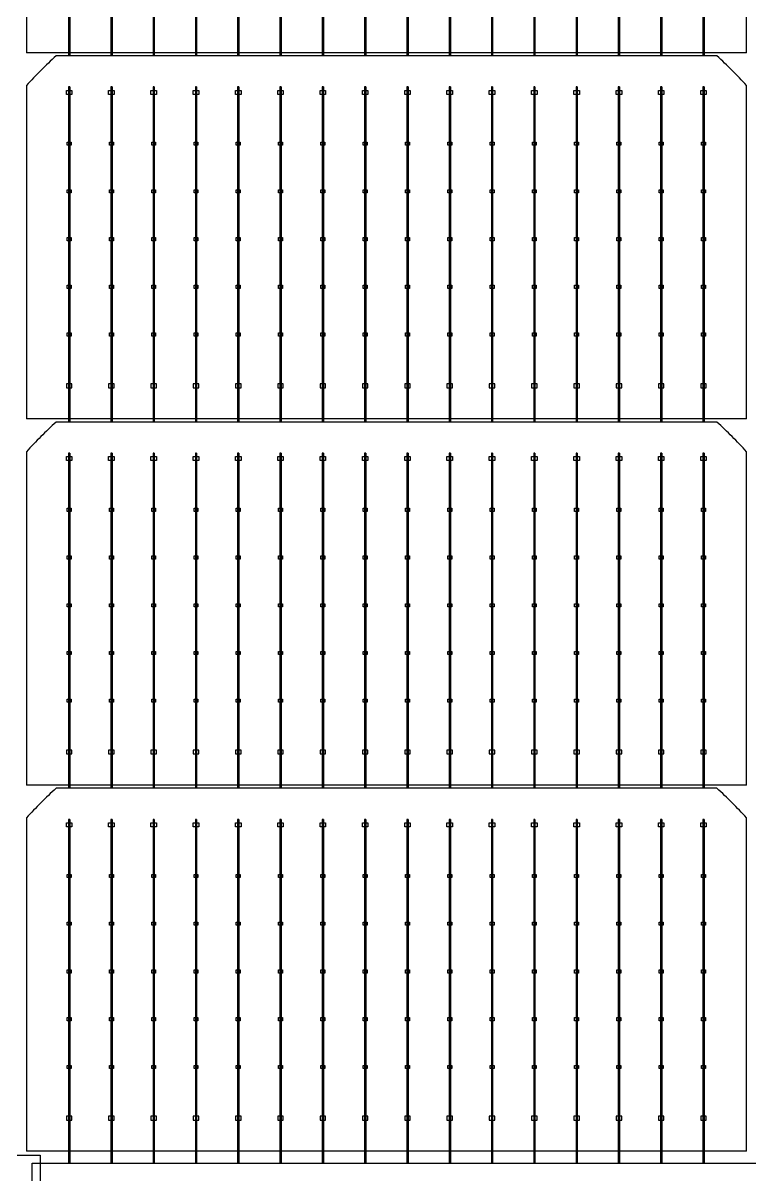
# Model space of a CAD drawing. Header units: millimetres. Extents: x 10297564 to 11610295, y -9287743 to -8409454.
# Drawn here: x 10393034 to 10395599, y -9090420 to -9086354 of the extents above; entities that cross this region are included whole.
import ezdxf

# ---------------------------------------------------------------- set-up
doc = ezdxf.new("R2010")
doc.units = ezdxf.units.MM
doc.header["$LTSCALE"] = 100

msp = doc.modelspace()

# ---------------------------------------------------------------- linework, layer by layer
for p, q in [((10393194.1, -9085286.9), (10393194.1, -9086469.8)), ((10393198.6, -9085286.9), (10393198.6, -9086469.8)), ((10393343.3, -9085286.9), (10393343.3, -9086469.8)), ((10393347.8, -9085286.9), (10393347.8, -9086469.8)), ((10393492.6, -9085286.9), (10393492.6, -9086469.8)), ((10393497, -9085286.9), (10393497, -9086469.8)), ((10393641.8, -9085286.9), (10393641.8, -9086469.8)), ((10393646.3, -9085286.9), (10393646.3, -9086469.8)), ((10393791.1, -9085286.9), (10393791.1, -9086469.8)), ((10393795.5, -9085286.9), (10393795.5, -9086469.8)), ((10393940.3, -9085286.9), (10393940.3, -9086469.8)), ((10393944.8, -9085286.9), (10393944.8, -9086469.8)), ((10394089.6, -9085286.9), (10394089.6, -9086469.8)), ((10394094, -9085286.9), (10394094, -9086469.8)), ((10394238.8, -9085286.9), (10394238.8, -9086469.8)), ((10394243.3, -9085286.9), (10394243.3, -9086469.8)), ((10394388.1, -9085286.9), (10394388.1, -9086469.8)), ((10394392.5, -9085286.9), (10394392.5, -9086469.8)), ((10394537.3, -9085286.9), (10394537.3, -9086469.8)), ((10394541.8, -9085286.9), (10394541.8, -9086469.8)), ((10394686.6, -9085286.9), (10394686.6, -9086469.8)), ((10394691, -9085286.9), (10394691, -9086469.8)), ((10394835.8, -9085286.9), (10394835.8, -9086469.8)), ((10394840.3, -9085286.9), (10394840.3, -9086469.8)), ((10394985.1, -9085286.9), (10394985.1, -9086469.8)), ((10394989.5, -9085286.9), (10394989.5, -9086469.8)), ((10395134.3, -9085286.9), (10395134.3, -9086469.8)), ((10395138.8, -9085286.9), (10395138.8, -9086469.8)), ((10395283.6, -9085286.9), (10395283.6, -9086469.8)), ((10395288, -9085286.9), (10395288, -9086469.8)), ((10395432.8, -9085286.9), (10395432.8, -9086469.8)), ((10395437.3, -9085286.9), (10395437.3, -9086469.8)), ((10395587.1, -9086458.6), (10393045.7, -9086458.6)), ((10393194.1, -9086579.6), (10393194.1, -9087762.5)), ((10393198.6, -9086579.6), (10393198.6, -9087762.5)), ((10393343.3, -9086579.6), (10393343.3, -9087762.5)), ((10393347.8, -9086579.6), (10393347.8, -9087762.5)), ((10393492.6, -9086579.6), (10393492.6, -9087762.5)), ((10393497, -9086579.6), (10393497, -9087762.5)), ((10393641.8, -9086579.6), (10393641.8, -9087762.5)), ((10393646.3, -9086579.6), (10393646.3, -9087762.5)), ((10393791.1, -9086579.6), (10393791.1, -9087762.5)), ((10393795.5, -9086579.6), (10393795.5, -9087762.5)), ((10393940.3, -9086579.6), (10393940.3, -9087762.5)), ((10393944.8, -9086579.6), (10393944.8, -9087762.5)), ((10394089.6, -9086579.6), (10394089.6, -9087762.5)), ((10394094, -9086579.6), (10394094, -9087762.5)), ((10394238.8, -9086579.6), (10394238.8, -9087762.5)), ((10394243.3, -9086579.6), (10394243.3, -9087762.5)), ((10394388.1, -9086579.6), (10394388.1, -9087762.5)), ((10394392.5, -9086579.6), (10394392.5, -9087762.5)), ((10394537.3, -9086579.6), (10394537.3, -9087762.5)), ((10394541.8, -9086579.6), (10394541.8, -9087762.5)), ((10394686.6, -9086579.6), (10394686.6, -9087762.5)), ((10394691, -9086579.6), (10394691, -9087762.5)), ((10394835.8, -9086579.6), (10394835.8, -9087762.5)), ((10394840.3, -9086579.6), (10394840.3, -9087762.5)), ((10394985.1, -9086579.6), (10394985.1, -9087762.5)), ((10394989.5, -9086579.6), (10394989.5, -9087762.5)), ((10395134.3, -9086579.6), (10395134.3, -9087762.5)), ((10395138.8, -9086579.6), (10395138.8, -9087762.5)), ((10395283.6, -9086579.6), (10395283.6, -9087762.5)), ((10395288, -9086579.6), (10395288, -9087762.5)), ((10395432.8, -9086579.6), (10395432.8, -9087762.5)), ((10395437.3, -9086579.6), (10395437.3, -9087762.5)), ((10395587.1, -9087751.3), (10393045.7, -9087751.3)), ((10393194.1, -9087872.3), (10393194.1, -9089055.1)), ((10393198.6, -9087872.3), (10393198.6, -9089055.1)), ((10393343.3, -9087872.3), (10393343.3, -9089055.1)), ((10393347.8, -9087872.3), (10393347.8, -9089055.1)), ((10393492.6, -9087872.3), (10393492.6, -9089055.1)), ((10393497, -9087872.3), (10393497, -9089055.1)), ((10393641.8, -9087872.3), (10393641.8, -9089055.1)), ((10393646.3, -9087872.3), (10393646.3, -9089055.1)), ((10393791.1, -9087872.3), (10393791.1, -9089055.1)), ((10393795.5, -9087872.3), (10393795.5, -9089055.1)), ((10393940.3, -9087872.3), (10393940.3, -9089055.1)), ((10393944.8, -9087872.3), (10393944.8, -9089055.1)), ((10394089.6, -9087872.3), (10394089.6, -9089055.1)), ((10394094, -9087872.3), (10394094, -9089055.1)), ((10394238.8, -9087872.3), (10394238.8, -9089055.1)), ((10394243.3, -9087872.3), (10394243.3, -9089055.1)), ((10394388.1, -9087872.3), (10394388.1, -9089055.1)), ((10394392.5, -9087872.3), (10394392.5, -9089055.1)), ((10394537.3, -9087872.3), (10394537.3, -9089055.1)), ((10394541.8, -9087872.3), (10394541.8, -9089055.1)), ((10394686.6, -9087872.3), (10394686.6, -9089055.1)), ((10394691, -9087872.3), (10394691, -9089055.1)), ((10394835.8, -9087872.3), (10394835.8, -9089055.1)), ((10394840.3, -9087872.3), (10394840.3, -9089055.1)), ((10394985.1, -9087872.3), (10394985.1, -9089055.1)), ((10394989.5, -9087872.3), (10394989.5, -9089055.1)), ((10395134.3, -9087872.3), (10395134.3, -9089055.1)), ((10395138.8, -9087872.3), (10395138.8, -9089055.1)), ((10395283.6, -9087872.3), (10395283.6, -9089055.1)), ((10395288, -9087872.3), (10395288, -9089055.1)), ((10395432.8, -9087872.3), (10395432.8, -9089055.1)), ((10395437.3, -9087872.3), (10395437.3, -9089055.1)), ((10395587.1, -9089043.9), (10393045.7, -9089043.9)), ((10393194.1, -9089164.9), (10393194.1, -9090378.4)), ((10393198.6, -9089164.9), (10393198.6, -9090378.4)), ((10393343.3, -9089164.9), (10393343.3, -9090378.4)), ((10393347.8, -9089164.9), (10393347.8, -9090378.4)), ((10393492.6, -9089164.9), (10393492.6, -9090378.4)), ((10393497, -9089164.9), (10393497, -9090378.4)), ((10393641.8, -9089164.9), (10393641.8, -9090378.4)), ((10393646.3, -9089164.9), (10393646.3, -9090378.4)), ((10393791.1, -9089164.9), (10393791.1, -9090378.4)), ((10393795.5, -9089164.9), (10393795.5, -9090378.4)), ((10393940.3, -9089164.9), (10393940.3, -9090378.4)), ((10393944.8, -9089164.9), (10393944.8, -9090378.4)), ((10394089.6, -9089164.9), (10394089.6, -9090378.4)), ((10394094, -9089164.9), (10394094, -9090378.4)), ((10394238.8, -9089164.9), (10394238.8, -9090378.4)), ((10394243.3, -9089164.9), (10394243.3, -9090378.4)), ((10394388.1, -9089164.9), (10394388.1, -9090378.4)), ((10394392.5, -9089164.9), (10394392.5, -9090378.4)), ((10394537.3, -9089164.9), (10394537.3, -9090378.4)), ((10394541.8, -9089164.9), (10394541.8, -9090378.4)), ((10394686.6, -9089164.9), (10394686.6, -9090378.4)), ((10394691, -9089164.9), (10394691, -9090378.4)), ((10394835.8, -9089164.9), (10394835.8, -9090378.4)), ((10394840.3, -9089164.9), (10394840.3, -9090378.4)), ((10394985.1, -9089164.9), (10394985.1, -9090378.4)), ((10394989.5, -9089164.9), (10394989.5, -9090378.4)), ((10395134.3, -9089164.9), (10395134.3, -9090378.4)), ((10395138.8, -9089164.9), (10395138.8, -9090378.4)), ((10395283.6, -9089164.9), (10395283.6, -9090378.4)), ((10395288, -9089164.9), (10395288, -9090378.4)), ((10395432.8, -9089164.9), (10395432.8, -9090378.4)), ((10395437.3, -9089164.9), (10395437.3, -9090378.4)), ((10395587.1, -9090336.6), (10393045.7, -9090336.6)), ((10393198.6, -9090378.4), (10393194.1, -9090378.4)), ((10393347.8, -9090378.4), (10393343.3, -9090378.4)), ((10393497, -9090378.4), (10393492.6, -9090378.4)), ((10393646.3, -9090378.4), (10393641.8, -9090378.4)), ((10393795.5, -9090378.4), (10393791.1, -9090378.4)), ((10393944.8, -9090378.4), (10393940.3, -9090378.4)), ((10394094, -9090378.4), (10394089.6, -9090378.4)), ((10394243.3, -9090378.4), (10394238.8, -9090378.4)), ((10394392.5, -9090378.4), (10394388.1, -9090378.4)), ((10394541.8, -9090378.4), (10394537.3, -9090378.4)), ((10394691, -9090378.4), (10394686.6, -9090378.4)), ((10394840.3, -9090378.4), (10394835.8, -9090378.4)), ((10394989.5, -9090378.4), (10394985.1, -9090378.4)), ((10395138.8, -9090378.4), (10395134.3, -9090378.4)), ((10395288, -9090378.4), (10395283.6, -9090378.4)), ((10395437.3, -9090378.4), (10395432.8, -9090378.4))]:
    msp.add_line(p, q)
for points in [[(10393045.7, -9085281.8), (10393045.7, -9086458.6)], [(10395587.1, -9086458.6), (10395587.1, -9085281.8)], [(10395482.4, -9086469.8), (10393150.4, -9086469.8)], [(10393045.7, -9086574.4), (10393045.7, -9087751.3)], [(10393198.6, -9086579.6), (10393194.1, -9086579.6)], [(10393347.8, -9086579.6), (10393343.3, -9086579.6)], [(10393497, -9086579.6), (10393492.6, -9086579.6)], [(10393646.3, -9086579.6), (10393641.8, -9086579.6)], [(10393795.5, -9086579.6), (10393791.1, -9086579.6)], [(10393944.8, -9086579.6), (10393940.3, -9086579.6)], [(10394094, -9086579.6), (10394089.6, -9086579.6)], [(10394243.3, -9086579.6), (10394238.8, -9086579.6)], [(10394392.5, -9086579.6), (10394388.1, -9086579.6)], [(10394541.8, -9086579.6), (10394537.3, -9086579.6)], [(10394691, -9086579.6), (10394686.6, -9086579.6)], [(10394840.3, -9086579.6), (10394835.8, -9086579.6)], [(10394989.5, -9086579.6), (10394985.1, -9086579.6)], [(10395138.8, -9086579.6), (10395134.3, -9086579.6)], [(10395288, -9086579.6), (10395283.6, -9086579.6)], [(10395437.3, -9086579.6), (10395432.8, -9086579.6)], [(10395587.1, -9087751.3), (10395587.1, -9086574.4)], [(10395482.4, -9087762.4), (10393150.4, -9087762.4)], [(10393045.7, -9087867.1), (10393045.7, -9089043.9)], [(10395587.1, -9089043.9), (10395587.1, -9087867.1)], [(10393198.6, -9087872.3), (10393194.1, -9087872.3)], [(10393347.8, -9087872.3), (10393343.3, -9087872.3)], [(10393497, -9087872.3), (10393492.6, -9087872.3)], [(10393646.3, -9087872.3), (10393641.8, -9087872.3)], [(10393795.5, -9087872.3), (10393791.1, -9087872.3)], [(10393944.8, -9087872.3), (10393940.3, -9087872.3)], [(10394094, -9087872.3), (10394089.6, -9087872.3)], [(10394243.3, -9087872.3), (10394238.8, -9087872.3)], [(10394392.5, -9087872.3), (10394388.1, -9087872.3)], [(10394541.8, -9087872.3), (10394537.3, -9087872.3)], [(10394691, -9087872.3), (10394686.6, -9087872.3)], [(10394840.3, -9087872.3), (10394835.8, -9087872.3)], [(10394989.5, -9087872.3), (10394985.1, -9087872.3)], [(10395138.8, -9087872.3), (10395134.3, -9087872.3)], [(10395288, -9087872.3), (10395283.6, -9087872.3)], [(10395437.3, -9087872.3), (10395432.8, -9087872.3)], [(10395482.4, -9089055.1), (10393150.4, -9089055.1)], [(10393045.7, -9089159.8), (10393045.7, -9090336.6)], [(10393198.6, -9089164.9), (10393194.1, -9089164.9)], [(10393347.8, -9089164.9), (10393343.3, -9089164.9)], [(10393497, -9089164.9), (10393492.6, -9089164.9)], [(10393646.3, -9089164.9), (10393641.8, -9089164.9)], [(10393795.5, -9089164.9), (10393791.1, -9089164.9)], [(10393944.8, -9089164.9), (10393940.3, -9089164.9)], [(10394094, -9089164.9), (10394089.6, -9089164.9)], [(10394243.3, -9089164.9), (10394238.8, -9089164.9)], [(10394392.5, -9089164.9), (10394388.1, -9089164.9)], [(10394541.8, -9089164.9), (10394537.3, -9089164.9)], [(10394691, -9089164.9), (10394686.6, -9089164.9)], [(10394840.3, -9089164.9), (10394835.8, -9089164.9)], [(10394989.5, -9089164.9), (10394985.1, -9089164.9)], [(10395138.8, -9089164.9), (10395134.3, -9089164.9)], [(10395288, -9089164.9), (10395283.6, -9089164.9)], [(10395437.3, -9089164.9), (10395432.8, -9089164.9)], [(10395587.1, -9090336.6), (10395587.1, -9089159.8)]]:
    msp.add_lwpolyline(points)
for points in [[(10393186.6, -9086605.7), (10393186.6, -9086591.7), (10393206.1, -9086591.7), (10393206.1, -9086605.7)], [(10393335.8, -9086605.7), (10393335.8, -9086591.7), (10393355.3, -9086591.7), (10393355.3, -9086605.7)], [(10393485.1, -9086605.7), (10393485.1, -9086591.7), (10393504.6, -9086591.7), (10393504.6, -9086605.7)], [(10393634.3, -9086605.7), (10393634.3, -9086591.7), (10393653.8, -9086591.7), (10393653.8, -9086605.7)], [(10393783.5, -9086605.7), (10393783.5, -9086591.7), (10393803.1, -9086591.7), (10393803.1, -9086605.7)], [(10393932.8, -9086605.7), (10393932.8, -9086591.7), (10393952.3, -9086591.7), (10393952.3, -9086605.7)], [(10394082, -9086605.7), (10394082, -9086591.7), (10394101.6, -9086591.7), (10394101.6, -9086605.7)], [(10394231.3, -9086605.7), (10394231.3, -9086591.7), (10394250.8, -9086591.7), (10394250.8, -9086605.7)], [(10394380.5, -9086605.7), (10394380.5, -9086591.7), (10394400.1, -9086591.7), (10394400.1, -9086605.7)], [(10394529.8, -9086605.7), (10394529.8, -9086591.7), (10394549.3, -9086591.7), (10394549.3, -9086605.7)], [(10394679, -9086605.7), (10394679, -9086591.7), (10394698.6, -9086591.7), (10394698.6, -9086605.7)], [(10394828.3, -9086605.7), (10394828.3, -9086591.7), (10394847.8, -9086591.7), (10394847.8, -9086605.7)], [(10394977.5, -9086605.7), (10394977.5, -9086591.7), (10394997.1, -9086591.7), (10394997.1, -9086605.7)], [(10395126.8, -9086605.7), (10395126.8, -9086591.7), (10395146.3, -9086591.7), (10395146.3, -9086605.7)], [(10395276, -9086605.7), (10395276, -9086591.7), (10395295.6, -9086591.7), (10395295.6, -9086605.7)], [(10395425.3, -9086605.7), (10395425.3, -9086591.7), (10395444.8, -9086591.7), (10395444.8, -9086605.7)], [(10393203.3, -9086785.2), (10393189.3, -9086785.2), (10393189.3, -9086774), (10393203.3, -9086774)], [(10393352.5, -9086785.2), (10393338.6, -9086785.2), (10393338.6, -9086774), (10393352.5, -9086774)], [(10393501.8, -9086785.2), (10393487.8, -9086785.2), (10393487.8, -9086774), (10393501.8, -9086774)], [(10393651, -9086785.2), (10393637.1, -9086785.2), (10393637.1, -9086774), (10393651, -9086774)], [(10393800.3, -9086785.2), (10393786.3, -9086785.2), (10393786.3, -9086774), (10393800.3, -9086774)], [(10393949.5, -9086785.2), (10393935.6, -9086785.2), (10393935.6, -9086774), (10393949.5, -9086774)], [(10394098.8, -9086785.2), (10394084.8, -9086785.2), (10394084.8, -9086774), (10394098.8, -9086774)], [(10394248, -9086785.2), (10394234.1, -9086785.2), (10394234.1, -9086774), (10394248, -9086774)], [(10394397.3, -9086785.2), (10394383.3, -9086785.2), (10394383.3, -9086774), (10394397.3, -9086774)], [(10394546.5, -9086785.2), (10394532.6, -9086785.2), (10394532.6, -9086774), (10394546.5, -9086774)], [(10394695.8, -9086785.2), (10394681.8, -9086785.2), (10394681.8, -9086774), (10394695.8, -9086774)], [(10394845, -9086785.2), (10394831.1, -9086785.2), (10394831.1, -9086774), (10394845, -9086774)], [(10394994.3, -9086785.2), (10394980.3, -9086785.2), (10394980.3, -9086774), (10394994.3, -9086774)], [(10395143.5, -9086785.2), (10395129.6, -9086785.2), (10395129.6, -9086774), (10395143.5, -9086774)], [(10395292.8, -9086785.2), (10395278.8, -9086785.2), (10395278.8, -9086774), (10395292.8, -9086774)], [(10395442, -9086785.2), (10395428.1, -9086785.2), (10395428.1, -9086774), (10395442, -9086774)], [(10393203.3, -9086953.7), (10393189.3, -9086953.7), (10393189.3, -9086942.5), (10393203.3, -9086942.5)], [(10393352.5, -9086953.7), (10393338.6, -9086953.7), (10393338.6, -9086942.5), (10393352.5, -9086942.5)], [(10393501.8, -9086953.7), (10393487.8, -9086953.7), (10393487.8, -9086942.5), (10393501.8, -9086942.5)], [(10393651, -9086953.7), (10393637.1, -9086953.7), (10393637.1, -9086942.5), (10393651, -9086942.5)], [(10393800.3, -9086953.7), (10393786.3, -9086953.7), (10393786.3, -9086942.5), (10393800.3, -9086942.5)], [(10393949.5, -9086953.7), (10393935.6, -9086953.7), (10393935.6, -9086942.5), (10393949.5, -9086942.5)], [(10394098.8, -9086953.7), (10394084.8, -9086953.7), (10394084.8, -9086942.5), (10394098.8, -9086942.5)], [(10394248, -9086953.7), (10394234.1, -9086953.7), (10394234.1, -9086942.5), (10394248, -9086942.5)], [(10394397.3, -9086953.7), (10394383.3, -9086953.7), (10394383.3, -9086942.5), (10394397.3, -9086942.5)], [(10394546.5, -9086953.7), (10394532.6, -9086953.7), (10394532.6, -9086942.5), (10394546.5, -9086942.5)], [(10394695.8, -9086953.7), (10394681.8, -9086953.7), (10394681.8, -9086942.5), (10394695.8, -9086942.5)], [(10394845, -9086953.7), (10394831.1, -9086953.7), (10394831.1, -9086942.5), (10394845, -9086942.5)], [(10394994.3, -9086953.7), (10394980.3, -9086953.7), (10394980.3, -9086942.5), (10394994.3, -9086942.5)], [(10395143.5, -9086953.7), (10395129.6, -9086953.7), (10395129.6, -9086942.5), (10395143.5, -9086942.5)], [(10395292.8, -9086953.7), (10395278.8, -9086953.7), (10395278.8, -9086942.5), (10395292.8, -9086942.5)], [(10395442, -9086953.7), (10395428.1, -9086953.7), (10395428.1, -9086942.5), (10395442, -9086942.5)], [(10393203.3, -9087122.2), (10393189.3, -9087122.2), (10393189.3, -9087111), (10393203.3, -9087111)], [(10393352.5, -9087122.2), (10393338.6, -9087122.2), (10393338.6, -9087111), (10393352.5, -9087111)], [(10393501.8, -9087122.2), (10393487.8, -9087122.2), (10393487.8, -9087111), (10393501.8, -9087111)], [(10393651, -9087122.2), (10393637.1, -9087122.2), (10393637.1, -9087111), (10393651, -9087111)], [(10393800.3, -9087122.2), (10393786.3, -9087122.2), (10393786.3, -9087111), (10393800.3, -9087111)], [(10393949.5, -9087122.2), (10393935.6, -9087122.2), (10393935.6, -9087111), (10393949.5, -9087111)], [(10394098.8, -9087122.2), (10394084.8, -9087122.2), (10394084.8, -9087111), (10394098.8, -9087111)], [(10394248, -9087122.2), (10394234.1, -9087122.2), (10394234.1, -9087111), (10394248, -9087111)], [(10394397.3, -9087122.2), (10394383.3, -9087122.2), (10394383.3, -9087111), (10394397.3, -9087111)], [(10394546.5, -9087122.2), (10394532.6, -9087122.2), (10394532.6, -9087111), (10394546.5, -9087111)], [(10394695.8, -9087122.2), (10394681.8, -9087122.2), (10394681.8, -9087111), (10394695.8, -9087111)], [(10394845, -9087122.2), (10394831.1, -9087122.2), (10394831.1, -9087111), (10394845, -9087111)], [(10394994.3, -9087122.2), (10394980.3, -9087122.2), (10394980.3, -9087111), (10394994.3, -9087111)], [(10395143.5, -9087122.2), (10395129.6, -9087122.2), (10395129.6, -9087111), (10395143.5, -9087111)], [(10395292.8, -9087122.2), (10395278.8, -9087122.2), (10395278.8, -9087111), (10395292.8, -9087111)], [(10395442, -9087122.2), (10395428.1, -9087122.2), (10395428.1, -9087111), (10395442, -9087111)], [(10393203.3, -9087290.7), (10393189.3, -9087290.7), (10393189.3, -9087279.5), (10393203.3, -9087279.5)], [(10393352.5, -9087290.7), (10393338.6, -9087290.7), (10393338.6, -9087279.5), (10393352.5, -9087279.5)], [(10393501.8, -9087290.7), (10393487.8, -9087290.7), (10393487.8, -9087279.5), (10393501.8, -9087279.5)], [(10393651, -9087290.7), (10393637.1, -9087290.7), (10393637.1, -9087279.5), (10393651, -9087279.5)], [(10393800.3, -9087290.7), (10393786.3, -9087290.7), (10393786.3, -9087279.5), (10393800.3, -9087279.5)], [(10393949.5, -9087290.7), (10393935.6, -9087290.7), (10393935.6, -9087279.5), (10393949.5, -9087279.5)], [(10394098.8, -9087290.7), (10394084.8, -9087290.7), (10394084.8, -9087279.5), (10394098.8, -9087279.5)], [(10394248, -9087290.7), (10394234.1, -9087290.7), (10394234.1, -9087279.5), (10394248, -9087279.5)], [(10394397.3, -9087290.7), (10394383.3, -9087290.7), (10394383.3, -9087279.5), (10394397.3, -9087279.5)], [(10394546.5, -9087290.7), (10394532.6, -9087290.7), (10394532.6, -9087279.5), (10394546.5, -9087279.5)], [(10394695.8, -9087290.7), (10394681.8, -9087290.7), (10394681.8, -9087279.5), (10394695.8, -9087279.5)], [(10394845, -9087290.7), (10394831.1, -9087290.7), (10394831.1, -9087279.5), (10394845, -9087279.5)], [(10394994.3, -9087290.7), (10394980.3, -9087290.7), (10394980.3, -9087279.5), (10394994.3, -9087279.5)], [(10395143.5, -9087290.7), (10395129.6, -9087290.7), (10395129.6, -9087279.5), (10395143.5, -9087279.5)], [(10395292.8, -9087290.7), (10395278.8, -9087290.7), (10395278.8, -9087279.5), (10395292.8, -9087279.5)], [(10395442, -9087290.7), (10395428.1, -9087290.7), (10395428.1, -9087279.5), (10395442, -9087279.5)], [(10393203.3, -9087459.2), (10393189.3, -9087459.2), (10393189.3, -9087448), (10393203.3, -9087448)], [(10393352.5, -9087459.2), (10393338.6, -9087459.2), (10393338.6, -9087448), (10393352.5, -9087448)], [(10393501.8, -9087459.2), (10393487.8, -9087459.2), (10393487.8, -9087448), (10393501.8, -9087448)], [(10393651, -9087459.2), (10393637.1, -9087459.2), (10393637.1, -9087448), (10393651, -9087448)], [(10393800.3, -9087459.2), (10393786.3, -9087459.2), (10393786.3, -9087448), (10393800.3, -9087448)], [(10393949.5, -9087459.2), (10393935.6, -9087459.2), (10393935.6, -9087448), (10393949.5, -9087448)], [(10394098.8, -9087459.2), (10394084.8, -9087459.2), (10394084.8, -9087448), (10394098.8, -9087448)], [(10394248, -9087459.2), (10394234.1, -9087459.2), (10394234.1, -9087448), (10394248, -9087448)], [(10394397.3, -9087459.2), (10394383.3, -9087459.2), (10394383.3, -9087448), (10394397.3, -9087448)], [(10394546.5, -9087459.2), (10394532.6, -9087459.2), (10394532.6, -9087448), (10394546.5, -9087448)], [(10394695.8, -9087459.2), (10394681.8, -9087459.2), (10394681.8, -9087448), (10394695.8, -9087448)], [(10394845, -9087459.2), (10394831.1, -9087459.2), (10394831.1, -9087448), (10394845, -9087448)], [(10394994.3, -9087459.2), (10394980.3, -9087459.2), (10394980.3, -9087448), (10394994.3, -9087448)], [(10395143.5, -9087459.2), (10395129.6, -9087459.2), (10395129.6, -9087448), (10395143.5, -9087448)], [(10395292.8, -9087459.2), (10395278.8, -9087459.2), (10395278.8, -9087448), (10395292.8, -9087448)], [(10395442, -9087459.2), (10395428.1, -9087459.2), (10395428.1, -9087448), (10395442, -9087448)], [(10393186.6, -9087627.5), (10393186.6, -9087641.5), (10393206.1, -9087641.5), (10393206.1, -9087627.5)], [(10393335.8, -9087627.5), (10393335.8, -9087641.5), (10393355.3, -9087641.5), (10393355.3, -9087627.5)], [(10393485.1, -9087627.5), (10393485.1, -9087641.5), (10393504.6, -9087641.5), (10393504.6, -9087627.5)], [(10393634.3, -9087627.5), (10393634.3, -9087641.5), (10393653.8, -9087641.5), (10393653.8, -9087627.5)], [(10393783.5, -9087627.5), (10393783.5, -9087641.5), (10393803.1, -9087641.5), (10393803.1, -9087627.5)], [(10393932.8, -9087627.5), (10393932.8, -9087641.5), (10393952.3, -9087641.5), (10393952.3, -9087627.5)], [(10394082, -9087627.5), (10394082, -9087641.5), (10394101.6, -9087641.5), (10394101.6, -9087627.5)], [(10394231.3, -9087627.5), (10394231.3, -9087641.5), (10394250.8, -9087641.5), (10394250.8, -9087627.5)], [(10394380.5, -9087627.5), (10394380.5, -9087641.5), (10394400.1, -9087641.5), (10394400.1, -9087627.5)], [(10394529.8, -9087627.5), (10394529.8, -9087641.5), (10394549.3, -9087641.5), (10394549.3, -9087627.5)], [(10394679, -9087627.5), (10394679, -9087641.5), (10394698.6, -9087641.5), (10394698.6, -9087627.5)], [(10394828.3, -9087627.5), (10394828.3, -9087641.5), (10394847.8, -9087641.5), (10394847.8, -9087627.5)], [(10394977.5, -9087627.5), (10394977.5, -9087641.5), (10394997.1, -9087641.5), (10394997.1, -9087627.5)], [(10395126.8, -9087627.5), (10395126.8, -9087641.5), (10395146.3, -9087641.5), (10395146.3, -9087627.5)], [(10395276, -9087627.5), (10395276, -9087641.5), (10395295.6, -9087641.5), (10395295.6, -9087627.5)], [(10395425.3, -9087627.5), (10395425.3, -9087641.5), (10395444.8, -9087641.5), (10395444.8, -9087627.5)], [(10393186.6, -9087898.3), (10393186.6, -9087884.4), (10393206.1, -9087884.4), (10393206.1, -9087898.3)], [(10393335.8, -9087898.3), (10393335.8, -9087884.4), (10393355.3, -9087884.4), (10393355.3, -9087898.3)], [(10393485.1, -9087898.3), (10393485.1, -9087884.4), (10393504.6, -9087884.4), (10393504.6, -9087898.3)], [(10393634.3, -9087898.3), (10393634.3, -9087884.4), (10393653.8, -9087884.4), (10393653.8, -9087898.3)], [(10393783.5, -9087898.3), (10393783.5, -9087884.4), (10393803.1, -9087884.4), (10393803.1, -9087898.3)], [(10393932.8, -9087898.3), (10393932.8, -9087884.4), (10393952.3, -9087884.4), (10393952.3, -9087898.3)], [(10394082, -9087898.3), (10394082, -9087884.4), (10394101.6, -9087884.4), (10394101.6, -9087898.3)], [(10394231.3, -9087898.3), (10394231.3, -9087884.4), (10394250.8, -9087884.4), (10394250.8, -9087898.3)], [(10394380.5, -9087898.3), (10394380.5, -9087884.4), (10394400.1, -9087884.4), (10394400.1, -9087898.3)], [(10394529.8, -9087898.3), (10394529.8, -9087884.4), (10394549.3, -9087884.4), (10394549.3, -9087898.3)], [(10394679, -9087898.3), (10394679, -9087884.4), (10394698.6, -9087884.4), (10394698.6, -9087898.3)], [(10394828.3, -9087898.3), (10394828.3, -9087884.4), (10394847.8, -9087884.4), (10394847.8, -9087898.3)], [(10394977.5, -9087898.3), (10394977.5, -9087884.4), (10394997.1, -9087884.4), (10394997.1, -9087898.3)], [(10395126.8, -9087898.3), (10395126.8, -9087884.4), (10395146.3, -9087884.4), (10395146.3, -9087898.3)], [(10395276, -9087898.3), (10395276, -9087884.4), (10395295.6, -9087884.4), (10395295.6, -9087898.3)], [(10395425.3, -9087898.3), (10395425.3, -9087884.4), (10395444.8, -9087884.4), (10395444.8, -9087898.3)], [(10393203.3, -9088077.9), (10393189.3, -9088077.9), (10393189.3, -9088066.7), (10393203.3, -9088066.7)], [(10393352.5, -9088077.9), (10393338.6, -9088077.9), (10393338.6, -9088066.7), (10393352.5, -9088066.7)], [(10393501.8, -9088077.9), (10393487.8, -9088077.9), (10393487.8, -9088066.7), (10393501.8, -9088066.7)], [(10393651, -9088077.9), (10393637.1, -9088077.9), (10393637.1, -9088066.7), (10393651, -9088066.7)], [(10393800.3, -9088077.9), (10393786.3, -9088077.9), (10393786.3, -9088066.7), (10393800.3, -9088066.7)], [(10393949.5, -9088077.9), (10393935.6, -9088077.9), (10393935.6, -9088066.7), (10393949.5, -9088066.7)], [(10394098.8, -9088077.9), (10394084.8, -9088077.9), (10394084.8, -9088066.7), (10394098.8, -9088066.7)], [(10394248, -9088077.9), (10394234.1, -9088077.9), (10394234.1, -9088066.7), (10394248, -9088066.7)], [(10394397.3, -9088077.9), (10394383.3, -9088077.9), (10394383.3, -9088066.7), (10394397.3, -9088066.7)], [(10394546.5, -9088077.9), (10394532.6, -9088077.9), (10394532.6, -9088066.7), (10394546.5, -9088066.7)], [(10394695.8, -9088077.9), (10394681.8, -9088077.9), (10394681.8, -9088066.7), (10394695.8, -9088066.7)], [(10394845, -9088077.9), (10394831.1, -9088077.9), (10394831.1, -9088066.7), (10394845, -9088066.7)], [(10394994.3, -9088077.9), (10394980.3, -9088077.9), (10394980.3, -9088066.7), (10394994.3, -9088066.7)], [(10395143.5, -9088077.9), (10395129.6, -9088077.9), (10395129.6, -9088066.7), (10395143.5, -9088066.7)], [(10395292.8, -9088077.9), (10395278.8, -9088077.9), (10395278.8, -9088066.7), (10395292.8, -9088066.7)], [(10395442, -9088077.9), (10395428.1, -9088077.9), (10395428.1, -9088066.7), (10395442, -9088066.7)], [(10393203.3, -9088246.4), (10393189.3, -9088246.4), (10393189.3, -9088235.2), (10393203.3, -9088235.2)], [(10393352.5, -9088246.4), (10393338.6, -9088246.4), (10393338.6, -9088235.2), (10393352.5, -9088235.2)], [(10393501.8, -9088246.4), (10393487.8, -9088246.4), (10393487.8, -9088235.2), (10393501.8, -9088235.2)], [(10393651, -9088246.4), (10393637.1, -9088246.4), (10393637.1, -9088235.2), (10393651, -9088235.2)], [(10393800.3, -9088246.4), (10393786.3, -9088246.4), (10393786.3, -9088235.2), (10393800.3, -9088235.2)], [(10393949.5, -9088246.4), (10393935.6, -9088246.4), (10393935.6, -9088235.2), (10393949.5, -9088235.2)], [(10394098.8, -9088246.4), (10394084.8, -9088246.4), (10394084.8, -9088235.2), (10394098.8, -9088235.2)], [(10394248, -9088246.4), (10394234.1, -9088246.4), (10394234.1, -9088235.2), (10394248, -9088235.2)], [(10394397.3, -9088246.4), (10394383.3, -9088246.4), (10394383.3, -9088235.2), (10394397.3, -9088235.2)], [(10394546.5, -9088246.4), (10394532.6, -9088246.4), (10394532.6, -9088235.2), (10394546.5, -9088235.2)], [(10394695.8, -9088246.4), (10394681.8, -9088246.4), (10394681.8, -9088235.2), (10394695.8, -9088235.2)], [(10394845, -9088246.4), (10394831.1, -9088246.4), (10394831.1, -9088235.2), (10394845, -9088235.2)], [(10394994.3, -9088246.4), (10394980.3, -9088246.4), (10394980.3, -9088235.2), (10394994.3, -9088235.2)], [(10395143.5, -9088246.4), (10395129.6, -9088246.4), (10395129.6, -9088235.2), (10395143.5, -9088235.2)], [(10395292.8, -9088246.4), (10395278.8, -9088246.4), (10395278.8, -9088235.2), (10395292.8, -9088235.2)], [(10395442, -9088246.4), (10395428.1, -9088246.4), (10395428.1, -9088235.2), (10395442, -9088235.2)], [(10393203.3, -9088414.8), (10393189.3, -9088414.8), (10393189.3, -9088403.7), (10393203.3, -9088403.7)], [(10393352.5, -9088414.8), (10393338.6, -9088414.8), (10393338.6, -9088403.7), (10393352.5, -9088403.7)], [(10393501.8, -9088414.8), (10393487.8, -9088414.8), (10393487.8, -9088403.7), (10393501.8, -9088403.7)], [(10393651, -9088414.8), (10393637.1, -9088414.8), (10393637.1, -9088403.7), (10393651, -9088403.7)], [(10393800.3, -9088414.8), (10393786.3, -9088414.8), (10393786.3, -9088403.7), (10393800.3, -9088403.7)], [(10393949.5, -9088414.8), (10393935.6, -9088414.8), (10393935.6, -9088403.7), (10393949.5, -9088403.7)], [(10394098.8, -9088414.8), (10394084.8, -9088414.8), (10394084.8, -9088403.7), (10394098.8, -9088403.7)], [(10394248, -9088414.8), (10394234.1, -9088414.8), (10394234.1, -9088403.7), (10394248, -9088403.7)], [(10394397.3, -9088414.8), (10394383.3, -9088414.8), (10394383.3, -9088403.7), (10394397.3, -9088403.7)], [(10394546.5, -9088414.8), (10394532.6, -9088414.8), (10394532.6, -9088403.7), (10394546.5, -9088403.7)], [(10394695.8, -9088414.8), (10394681.8, -9088414.8), (10394681.8, -9088403.7), (10394695.8, -9088403.7)], [(10394845, -9088414.8), (10394831.1, -9088414.8), (10394831.1, -9088403.7), (10394845, -9088403.7)], [(10394994.3, -9088414.8), (10394980.3, -9088414.8), (10394980.3, -9088403.7), (10394994.3, -9088403.7)], [(10395143.5, -9088414.8), (10395129.6, -9088414.8), (10395129.6, -9088403.7), (10395143.5, -9088403.7)], [(10395292.8, -9088414.8), (10395278.8, -9088414.8), (10395278.8, -9088403.7), (10395292.8, -9088403.7)], [(10395442, -9088414.8), (10395428.1, -9088414.8), (10395428.1, -9088403.7), (10395442, -9088403.7)], [(10393203.3, -9088583.3), (10393189.3, -9088583.3), (10393189.3, -9088572.2), (10393203.3, -9088572.2)], [(10393352.5, -9088583.3), (10393338.6, -9088583.3), (10393338.6, -9088572.2), (10393352.5, -9088572.2)], [(10393501.8, -9088583.3), (10393487.8, -9088583.3), (10393487.8, -9088572.2), (10393501.8, -9088572.2)], [(10393651, -9088583.3), (10393637.1, -9088583.3), (10393637.1, -9088572.2), (10393651, -9088572.2)], [(10393800.3, -9088583.3), (10393786.3, -9088583.3), (10393786.3, -9088572.2), (10393800.3, -9088572.2)], [(10393949.5, -9088583.3), (10393935.6, -9088583.3), (10393935.6, -9088572.2), (10393949.5, -9088572.2)], [(10394098.8, -9088583.3), (10394084.8, -9088583.3), (10394084.8, -9088572.2), (10394098.8, -9088572.2)], [(10394248, -9088583.3), (10394234.1, -9088583.3), (10394234.1, -9088572.2), (10394248, -9088572.2)], [(10394397.3, -9088583.3), (10394383.3, -9088583.3), (10394383.3, -9088572.2), (10394397.3, -9088572.2)], [(10394546.5, -9088583.3), (10394532.6, -9088583.3), (10394532.6, -9088572.2), (10394546.5, -9088572.2)], [(10394695.8, -9088583.3), (10394681.8, -9088583.3), (10394681.8, -9088572.2), (10394695.8, -9088572.2)], [(10394845, -9088583.3), (10394831.1, -9088583.3), (10394831.1, -9088572.2), (10394845, -9088572.2)], [(10394994.3, -9088583.3), (10394980.3, -9088583.3), (10394980.3, -9088572.2), (10394994.3, -9088572.2)], [(10395143.5, -9088583.3), (10395129.6, -9088583.3), (10395129.6, -9088572.2), (10395143.5, -9088572.2)], [(10395292.8, -9088583.3), (10395278.8, -9088583.3), (10395278.8, -9088572.2), (10395292.8, -9088572.2)], [(10395442, -9088583.3), (10395428.1, -9088583.3), (10395428.1, -9088572.2), (10395442, -9088572.2)], [(10393203.3, -9088751.8), (10393189.3, -9088751.8), (10393189.3, -9088740.7), (10393203.3, -9088740.7)], [(10393352.5, -9088751.8), (10393338.6, -9088751.8), (10393338.6, -9088740.7), (10393352.5, -9088740.7)], [(10393501.8, -9088751.8), (10393487.8, -9088751.8), (10393487.8, -9088740.7), (10393501.8, -9088740.7)], [(10393651, -9088751.8), (10393637.1, -9088751.8), (10393637.1, -9088740.7), (10393651, -9088740.7)], [(10393800.3, -9088751.8), (10393786.3, -9088751.8), (10393786.3, -9088740.7), (10393800.3, -9088740.7)], [(10393949.5, -9088751.8), (10393935.6, -9088751.8), (10393935.6, -9088740.7), (10393949.5, -9088740.7)], [(10394098.8, -9088751.8), (10394084.8, -9088751.8), (10394084.8, -9088740.7), (10394098.8, -9088740.7)], [(10394248, -9088751.8), (10394234.1, -9088751.8), (10394234.1, -9088740.7), (10394248, -9088740.7)], [(10394397.3, -9088751.8), (10394383.3, -9088751.8), (10394383.3, -9088740.7), (10394397.3, -9088740.7)], [(10394546.5, -9088751.8), (10394532.6, -9088751.8), (10394532.6, -9088740.7), (10394546.5, -9088740.7)], [(10394695.8, -9088751.8), (10394681.8, -9088751.8), (10394681.8, -9088740.7), (10394695.8, -9088740.7)], [(10394845, -9088751.8), (10394831.1, -9088751.8), (10394831.1, -9088740.7), (10394845, -9088740.7)], [(10394994.3, -9088751.8), (10394980.3, -9088751.8), (10394980.3, -9088740.7), (10394994.3, -9088740.7)], [(10395143.5, -9088751.8), (10395129.6, -9088751.8), (10395129.6, -9088740.7), (10395143.5, -9088740.7)], [(10395292.8, -9088751.8), (10395278.8, -9088751.8), (10395278.8, -9088740.7), (10395292.8, -9088740.7)], [(10395442, -9088751.8), (10395428.1, -9088751.8), (10395428.1, -9088740.7), (10395442, -9088740.7)], [(10393186.6, -9088920.2), (10393186.6, -9088934.1), (10393206.1, -9088934.1), (10393206.1, -9088920.2)], [(10393335.8, -9088920.2), (10393335.8, -9088934.1), (10393355.3, -9088934.1), (10393355.3, -9088920.2)], [(10393485.1, -9088920.2), (10393485.1, -9088934.1), (10393504.6, -9088934.1), (10393504.6, -9088920.2)], [(10393634.3, -9088920.2), (10393634.3, -9088934.1), (10393653.8, -9088934.1), (10393653.8, -9088920.2)], [(10393783.5, -9088920.2), (10393783.5, -9088934.1), (10393803.1, -9088934.1), (10393803.1, -9088920.2)], [(10393932.8, -9088920.2), (10393932.8, -9088934.1), (10393952.3, -9088934.1), (10393952.3, -9088920.2)], [(10394082, -9088920.2), (10394082, -9088934.1), (10394101.6, -9088934.1), (10394101.6, -9088920.2)], [(10394231.3, -9088920.2), (10394231.3, -9088934.1), (10394250.8, -9088934.1), (10394250.8, -9088920.2)], [(10394380.5, -9088920.2), (10394380.5, -9088934.1), (10394400.1, -9088934.1), (10394400.1, -9088920.2)], [(10394529.8, -9088920.2), (10394529.8, -9088934.1), (10394549.3, -9088934.1), (10394549.3, -9088920.2)], [(10394679, -9088920.2), (10394679, -9088934.1), (10394698.6, -9088934.1), (10394698.6, -9088920.2)], [(10394828.3, -9088920.2), (10394828.3, -9088934.1), (10394847.8, -9088934.1), (10394847.8, -9088920.2)], [(10394977.5, -9088920.2), (10394977.5, -9088934.1), (10394997.1, -9088934.1), (10394997.1, -9088920.2)], [(10395126.8, -9088920.2), (10395126.8, -9088934.1), (10395146.3, -9088934.1), (10395146.3, -9088920.2)], [(10395276, -9088920.2), (10395276, -9088934.1), (10395295.6, -9088934.1), (10395295.6, -9088920.2)], [(10395425.3, -9088920.2), (10395425.3, -9088934.1), (10395444.8, -9088934.1), (10395444.8, -9088920.2)], [(10393186.6, -9089191), (10393186.6, -9089177.1), (10393206.1, -9089177.1), (10393206.1, -9089191)], [(10393335.8, -9089191), (10393335.8, -9089177.1), (10393355.3, -9089177.1), (10393355.3, -9089191)], [(10393485.1, -9089191), (10393485.1, -9089177.1), (10393504.6, -9089177.1), (10393504.6, -9089191)], [(10393634.3, -9089191), (10393634.3, -9089177.1), (10393653.8, -9089177.1), (10393653.8, -9089191)], [(10393783.5, -9089191), (10393783.5, -9089177.1), (10393803.1, -9089177.1), (10393803.1, -9089191)], [(10393932.8, -9089191), (10393932.8, -9089177.1), (10393952.3, -9089177.1), (10393952.3, -9089191)], [(10394082, -9089191), (10394082, -9089177.1), (10394101.6, -9089177.1), (10394101.6, -9089191)], [(10394231.3, -9089191), (10394231.3, -9089177.1), (10394250.8, -9089177.1), (10394250.8, -9089191)], [(10394380.5, -9089191), (10394380.5, -9089177.1), (10394400.1, -9089177.1), (10394400.1, -9089191)], [(10394529.8, -9089191), (10394529.8, -9089177.1), (10394549.3, -9089177.1), (10394549.3, -9089191)], [(10394679, -9089191), (10394679, -9089177.1), (10394698.6, -9089177.1), (10394698.6, -9089191)], [(10394828.3, -9089191), (10394828.3, -9089177.1), (10394847.8, -9089177.1), (10394847.8, -9089191)], [(10394977.5, -9089191), (10394977.5, -9089177.1), (10394997.1, -9089177.1), (10394997.1, -9089191)], [(10395126.8, -9089191), (10395126.8, -9089177.1), (10395146.3, -9089177.1), (10395146.3, -9089191)], [(10395276, -9089191), (10395276, -9089177.1), (10395295.6, -9089177.1), (10395295.6, -9089191)], [(10395425.3, -9089191), (10395425.3, -9089177.1), (10395444.8, -9089177.1), (10395444.8, -9089191)], [(10393203.3, -9089370.5), (10393189.3, -9089370.5), (10393189.3, -9089359.4), (10393203.3, -9089359.4)], [(10393352.5, -9089370.5), (10393338.6, -9089370.5), (10393338.6, -9089359.4), (10393352.5, -9089359.4)], [(10393501.8, -9089370.5), (10393487.8, -9089370.5), (10393487.8, -9089359.4), (10393501.8, -9089359.4)], [(10393651, -9089370.5), (10393637.1, -9089370.5), (10393637.1, -9089359.4), (10393651, -9089359.4)], [(10393800.3, -9089370.5), (10393786.3, -9089370.5), (10393786.3, -9089359.4), (10393800.3, -9089359.4)], [(10393949.5, -9089370.5), (10393935.6, -9089370.5), (10393935.6, -9089359.4), (10393949.5, -9089359.4)], [(10394098.8, -9089370.5), (10394084.8, -9089370.5), (10394084.8, -9089359.4), (10394098.8, -9089359.4)], [(10394248, -9089370.5), (10394234.1, -9089370.5), (10394234.1, -9089359.4), (10394248, -9089359.4)], [(10394397.3, -9089370.5), (10394383.3, -9089370.5), (10394383.3, -9089359.4), (10394397.3, -9089359.4)], [(10394546.5, -9089370.5), (10394532.6, -9089370.5), (10394532.6, -9089359.4), (10394546.5, -9089359.4)], [(10394695.8, -9089370.5), (10394681.8, -9089370.5), (10394681.8, -9089359.4), (10394695.8, -9089359.4)], [(10394845, -9089370.5), (10394831.1, -9089370.5), (10394831.1, -9089359.4), (10394845, -9089359.4)], [(10394994.3, -9089370.5), (10394980.3, -9089370.5), (10394980.3, -9089359.4), (10394994.3, -9089359.4)], [(10395143.5, -9089370.5), (10395129.6, -9089370.5), (10395129.6, -9089359.4), (10395143.5, -9089359.4)], [(10395292.8, -9089370.5), (10395278.8, -9089370.5), (10395278.8, -9089359.4), (10395292.8, -9089359.4)], [(10395442, -9089370.5), (10395428.1, -9089370.5), (10395428.1, -9089359.4), (10395442, -9089359.4)], [(10393203.3, -9089539), (10393189.3, -9089539), (10393189.3, -9089527.9), (10393203.3, -9089527.9)], [(10393352.5, -9089539), (10393338.6, -9089539), (10393338.6, -9089527.9), (10393352.5, -9089527.9)], [(10393501.8, -9089539), (10393487.8, -9089539), (10393487.8, -9089527.9), (10393501.8, -9089527.9)], [(10393651, -9089539), (10393637.1, -9089539), (10393637.1, -9089527.9), (10393651, -9089527.9)], [(10393800.3, -9089539), (10393786.3, -9089539), (10393786.3, -9089527.9), (10393800.3, -9089527.9)], [(10393949.5, -9089539), (10393935.6, -9089539), (10393935.6, -9089527.9), (10393949.5, -9089527.9)], [(10394098.8, -9089539), (10394084.8, -9089539), (10394084.8, -9089527.9), (10394098.8, -9089527.9)], [(10394248, -9089539), (10394234.1, -9089539), (10394234.1, -9089527.9), (10394248, -9089527.9)], [(10394397.3, -9089539), (10394383.3, -9089539), (10394383.3, -9089527.9), (10394397.3, -9089527.9)], [(10394546.5, -9089539), (10394532.6, -9089539), (10394532.6, -9089527.9), (10394546.5, -9089527.9)], [(10394695.8, -9089539), (10394681.8, -9089539), (10394681.8, -9089527.9), (10394695.8, -9089527.9)], [(10394845, -9089539), (10394831.1, -9089539), (10394831.1, -9089527.9), (10394845, -9089527.9)], [(10394994.3, -9089539), (10394980.3, -9089539), (10394980.3, -9089527.9), (10394994.3, -9089527.9)], [(10395143.5, -9089539), (10395129.6, -9089539), (10395129.6, -9089527.9), (10395143.5, -9089527.9)], [(10395292.8, -9089539), (10395278.8, -9089539), (10395278.8, -9089527.9), (10395292.8, -9089527.9)], [(10395442, -9089539), (10395428.1, -9089539), (10395428.1, -9089527.9), (10395442, -9089527.9)], [(10393203.3, -9089707.5), (10393189.3, -9089707.5), (10393189.3, -9089696.4), (10393203.3, -9089696.4)], [(10393352.5, -9089707.5), (10393338.6, -9089707.5), (10393338.6, -9089696.4), (10393352.5, -9089696.4)], [(10393501.8, -9089707.5), (10393487.8, -9089707.5), (10393487.8, -9089696.4), (10393501.8, -9089696.4)], [(10393651, -9089707.5), (10393637.1, -9089707.5), (10393637.1, -9089696.4), (10393651, -9089696.4)], [(10393800.3, -9089707.5), (10393786.3, -9089707.5), (10393786.3, -9089696.4), (10393800.3, -9089696.4)], [(10393949.5, -9089707.5), (10393935.6, -9089707.5), (10393935.6, -9089696.4), (10393949.5, -9089696.4)], [(10394098.8, -9089707.5), (10394084.8, -9089707.5), (10394084.8, -9089696.4), (10394098.8, -9089696.4)], [(10394248, -9089707.5), (10394234.1, -9089707.5), (10394234.1, -9089696.4), (10394248, -9089696.4)], [(10394397.3, -9089707.5), (10394383.3, -9089707.5), (10394383.3, -9089696.4), (10394397.3, -9089696.4)], [(10394546.5, -9089707.5), (10394532.6, -9089707.5), (10394532.6, -9089696.4), (10394546.5, -9089696.4)], [(10394695.8, -9089707.5), (10394681.8, -9089707.5), (10394681.8, -9089696.4), (10394695.8, -9089696.4)], [(10394845, -9089707.5), (10394831.1, -9089707.5), (10394831.1, -9089696.4), (10394845, -9089696.4)], [(10394994.3, -9089707.5), (10394980.3, -9089707.5), (10394980.3, -9089696.4), (10394994.3, -9089696.4)], [(10395143.5, -9089707.5), (10395129.6, -9089707.5), (10395129.6, -9089696.4), (10395143.5, -9089696.4)], [(10395292.8, -9089707.5), (10395278.8, -9089707.5), (10395278.8, -9089696.4), (10395292.8, -9089696.4)], [(10395442, -9089707.5), (10395428.1, -9089707.5), (10395428.1, -9089696.4), (10395442, -9089696.4)], [(10393203.3, -9089876), (10393189.3, -9089876), (10393189.3, -9089864.9), (10393203.3, -9089864.9)], [(10393352.5, -9089876), (10393338.6, -9089876), (10393338.6, -9089864.9), (10393352.5, -9089864.9)], [(10393501.8, -9089876), (10393487.8, -9089876), (10393487.8, -9089864.9), (10393501.8, -9089864.9)], [(10393651, -9089876), (10393637.1, -9089876), (10393637.1, -9089864.9), (10393651, -9089864.9)], [(10393800.3, -9089876), (10393786.3, -9089876), (10393786.3, -9089864.9), (10393800.3, -9089864.9)], [(10393949.5, -9089876), (10393935.6, -9089876), (10393935.6, -9089864.9), (10393949.5, -9089864.9)], [(10394098.8, -9089876), (10394084.8, -9089876), (10394084.8, -9089864.9), (10394098.8, -9089864.9)], [(10394248, -9089876), (10394234.1, -9089876), (10394234.1, -9089864.9), (10394248, -9089864.9)], [(10394397.3, -9089876), (10394383.3, -9089876), (10394383.3, -9089864.9), (10394397.3, -9089864.9)], [(10394546.5, -9089876), (10394532.6, -9089876), (10394532.6, -9089864.9), (10394546.5, -9089864.9)], [(10394695.8, -9089876), (10394681.8, -9089876), (10394681.8, -9089864.9), (10394695.8, -9089864.9)], [(10394845, -9089876), (10394831.1, -9089876), (10394831.1, -9089864.9), (10394845, -9089864.9)], [(10394994.3, -9089876), (10394980.3, -9089876), (10394980.3, -9089864.9), (10394994.3, -9089864.9)], [(10395143.5, -9089876), (10395129.6, -9089876), (10395129.6, -9089864.9), (10395143.5, -9089864.9)], [(10395292.8, -9089876), (10395278.8, -9089876), (10395278.8, -9089864.9), (10395292.8, -9089864.9)], [(10395442, -9089876), (10395428.1, -9089876), (10395428.1, -9089864.9), (10395442, -9089864.9)], [(10393203.3, -9090044.5), (10393189.3, -9090044.5), (10393189.3, -9090033.3), (10393203.3, -9090033.3)], [(10393352.5, -9090044.5), (10393338.6, -9090044.5), (10393338.6, -9090033.3), (10393352.5, -9090033.3)], [(10393501.8, -9090044.5), (10393487.8, -9090044.5), (10393487.8, -9090033.3), (10393501.8, -9090033.3)], [(10393651, -9090044.5), (10393637.1, -9090044.5), (10393637.1, -9090033.3), (10393651, -9090033.3)], [(10393800.3, -9090044.5), (10393786.3, -9090044.5), (10393786.3, -9090033.3), (10393800.3, -9090033.3)], [(10393949.5, -9090044.5), (10393935.6, -9090044.5), (10393935.6, -9090033.3), (10393949.5, -9090033.3)], [(10394098.8, -9090044.5), (10394084.8, -9090044.5), (10394084.8, -9090033.3), (10394098.8, -9090033.3)], [(10394248, -9090044.5), (10394234.1, -9090044.5), (10394234.1, -9090033.3), (10394248, -9090033.3)], [(10394397.3, -9090044.5), (10394383.3, -9090044.5), (10394383.3, -9090033.3), (10394397.3, -9090033.3)], [(10394546.5, -9090044.5), (10394532.6, -9090044.5), (10394532.6, -9090033.3), (10394546.5, -9090033.3)], [(10394695.8, -9090044.5), (10394681.8, -9090044.5), (10394681.8, -9090033.3), (10394695.8, -9090033.3)], [(10394845, -9090044.5), (10394831.1, -9090044.5), (10394831.1, -9090033.3), (10394845, -9090033.3)], [(10394994.3, -9090044.5), (10394980.3, -9090044.5), (10394980.3, -9090033.3), (10394994.3, -9090033.3)], [(10395143.5, -9090044.5), (10395129.6, -9090044.5), (10395129.6, -9090033.3), (10395143.5, -9090033.3)], [(10395292.8, -9090044.5), (10395278.8, -9090044.5), (10395278.8, -9090033.3), (10395292.8, -9090033.3)], [(10395442, -9090044.5), (10395428.1, -9090044.5), (10395428.1, -9090033.3), (10395442, -9090033.3)], [(10393186.6, -9090212.9), (10393186.6, -9090226.8), (10393206.1, -9090226.8), (10393206.1, -9090212.9)], [(10393335.8, -9090212.9), (10393335.8, -9090226.8), (10393355.3, -9090226.8), (10393355.3, -9090212.9)], [(10393485.1, -9090212.9), (10393485.1, -9090226.8), (10393504.6, -9090226.8), (10393504.6, -9090212.9)], [(10393634.3, -9090212.9), (10393634.3, -9090226.8), (10393653.8, -9090226.8), (10393653.8, -9090212.9)], [(10393783.5, -9090212.9), (10393783.5, -9090226.8), (10393803.1, -9090226.8), (10393803.1, -9090212.9)], [(10393932.8, -9090212.9), (10393932.8, -9090226.8), (10393952.3, -9090226.8), (10393952.3, -9090212.9)], [(10394082, -9090212.9), (10394082, -9090226.8), (10394101.6, -9090226.8), (10394101.6, -9090212.9)], [(10394231.3, -9090212.9), (10394231.3, -9090226.8), (10394250.8, -9090226.8), (10394250.8, -9090212.9)], [(10394380.5, -9090212.9), (10394380.5, -9090226.8), (10394400.1, -9090226.8), (10394400.1, -9090212.9)], [(10394529.8, -9090212.9), (10394529.8, -9090226.8), (10394549.3, -9090226.8), (10394549.3, -9090212.9)], [(10394679, -9090212.9), (10394679, -9090226.8), (10394698.6, -9090226.8), (10394698.6, -9090212.9)], [(10394828.3, -9090212.9), (10394828.3, -9090226.8), (10394847.8, -9090226.8), (10394847.8, -9090212.9)], [(10394977.5, -9090212.9), (10394977.5, -9090226.8), (10394997.1, -9090226.8), (10394997.1, -9090212.9)], [(10395126.8, -9090212.9), (10395126.8, -9090226.8), (10395146.3, -9090226.8), (10395146.3, -9090212.9)], [(10395276, -9090212.9), (10395276, -9090226.8), (10395295.6, -9090226.8), (10395295.6, -9090212.9)], [(10395425.3, -9090212.9), (10395425.3, -9090226.8), (10395444.8, -9090226.8), (10395444.8, -9090212.9)], [(10393093.8, -9090490), (10392968.3, -9090490), (10392968.3, -9090350.5), (10393093.8, -9090350.5)], [(10398129.2, -9090462.1), (10393065.9, -9090462.1), (10393065.9, -9090378.4), (10398129.2, -9090378.4)]]:
    msp.add_lwpolyline(points, close=True)
for centre, start, end in [((10394315, -9087739.1), 132.5369, 137.4631), ((10394317.8, -9087739.1), 42.5369, 47.4631), ((10394315, -9089031.7), 132.5369, 137.4631), ((10394317.8, -9089031.7), 42.5369, 47.4631), ((10394315, -9090324.4), 132.5369, 137.4631), ((10394317.8, -9090324.4), 42.5369, 47.4631)]:
    msp.add_arc(centre, 1722.6, start, end)

doc.saveas('drawing.dxf')
